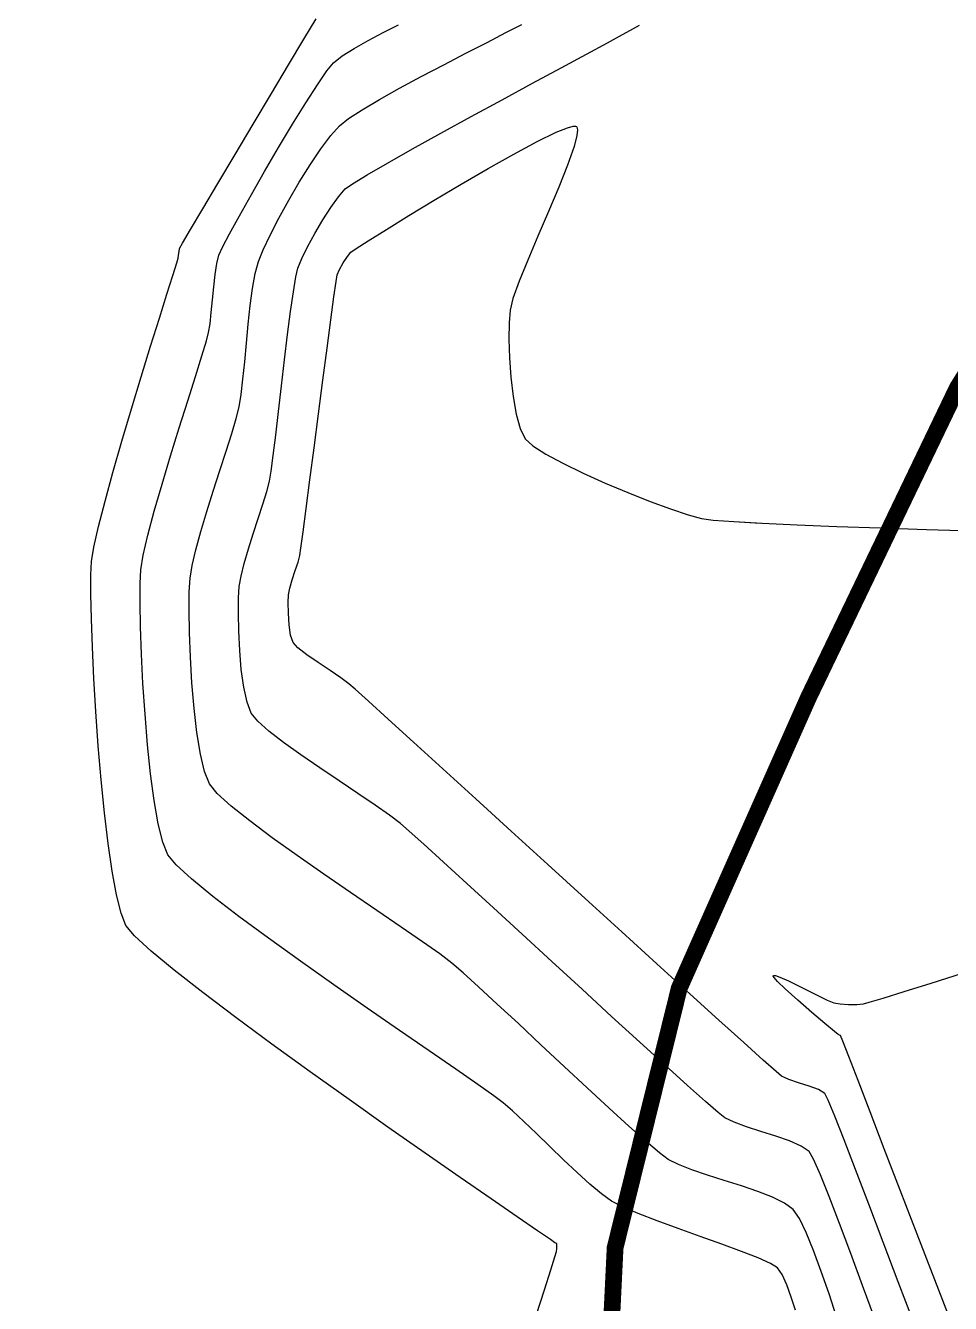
# Model space of a CAD drawing. Header units: metres. Extents: x 708868 to 711043, y 5411316 to 5413138.
# Drawn here: x 710275.7 to 710331, y 5412401.1 to 5412477.5 of the extents above; entities that cross this region are included whole.
import ezdxf

# ---------------------------------------------------------------- set-up
doc = ezdxf.new("R2010")
doc.units = ezdxf.units.M
doc.linetypes.add('DASHED', pattern=[0.75, 0.5, -0.25])
for name, color, linetype in [('C-ANNO-TABL', 1, 'Continuous'), ('Rionegro 2010_Contours', 7, 'Continuous'), ('Rionegro 2014_Contours', 7, 'Continuous'), ('Rionegro 2018_Contours', 7, 'Continuous')]:
    doc.layers.add(name, color=color, linetype=linetype)

msp = doc.modelspace()

# ---------------------------------------------------------------- linework, layer by layer
at = {"layer": 'C-ANNO-TABL', "color": 4, "linetype": 'DASHED', "true_color": 0x3dffff, "const_width": 1, "flags": 128}
msp.add_lwpolyline([(711042.543, 5413065.077), (710960.959, 5413110.395), (710928.513, 5413129.625), (710904.958, 5413136.482), (710878.336, 5413137.92), (710860.981, 5413136.789), (710843.249, 5413130.002), (710825.895, 5413114.543), (710808.917, 5413089.658), (710785.526, 5413050.068), (710767.477, 5413018.497), (710750.578, 5412962.402), (710732.947, 5412902.164), (710722.628, 5412876.686), (710711.096, 5412854.241), (710709.275, 5412838.469), (710712.254, 5412799.164), (710711.402, 5412767.16), (710706.844, 5412750.077), (710696.967, 5412735.651), (710677.974, 5412728.438), (710654.043, 5412726.539), (710627.073, 5412724.641), (710606.56, 5412720.465), (710589.801, 5412712.38), (710580.579, 5412698.728), (710577.45, 5412692.07), (710576.617, 5412681.451), (710581.703, 5412658.886), (710586.523, 5412640.581), (710590.138, 5412620.108), (710586.764, 5412609.511), (710569.894, 5412600.358), (710548.445, 5412592.651), (710519.158, 5412593.645), (710507.899, 5412592.671), (710498.04, 5412592.908), (710476.647, 5412590.526), (710453.439, 5412584.652), (710430.062, 5412578.871), (710407.167, 5412571.646), (710393.361, 5412565.35), (710390.566, 5412558.779), (710388.557, 5412550.53), (710383.696, 5412533.008), (710380.563, 5412521.688), (710371.646, 5412514.462), (710365.862, 5412509.886), (710362.006, 5412504.587), (710331.377, 5412455.849), (710322.46, 5412437.304), (710314.748, 5412419.962), (710310.913, 5412404.45), (710310.19, 5412389.517), (710312.359, 5412375.548), (710316.697, 5412365.432), (710327.06, 5412353.871), (710331.95, 5412345.85), (710336.144, 5412343.076), (710341.696, 5412343.548), (710347.662, 5412345.732), (710357.763, 5412346.027), (710373.475, 5412344.551), (710380.943, 5412341.931), (710387.559, 5412337.031), (710390.335, 5412331.128), (710393.229, 5412321.911), (710394.372, 5412314.079), (710391.947, 5412287.733), (710391.947, 5412242.005), (710398.772, 5412181.359), (710397.167, 5412154.922), (710391.094, 5412141.084), (710382.348, 5412135.257), (710365.927, 5412125.119), (710349.52, 5412122.865), (710314.938, 5412100.532), (710310.163, 5412097.449), (710304.075, 5412096.969), (710288.946, 5412103.637), (710260.398, 5412118.748), (710227.162, 5412131.796), (710192.198, 5412139.844), (710067.128, 5412167.234), (710056.514, 5412173.822), (710010.254, 5412214.541), (709997.898, 5412231.696), (709990.986, 5412235.843), (709981.946, 5412236.812), (709941.868, 5412226.346), (709906.208, 5412219.679), (709872.554, 5412206.968), (709858.983, 5412200.97), (709841.485, 5412178.774), (709831.695, 5412162.57), (709826.818, 5412138.119), (709826.096, 5412113.866), (709847.992, 5412057.968), (709847.992, 5412027.524), (709841.153, 5411995.836), (709821.685, 5411967.669), (709785.127, 5411896.003), (709764.498, 5411870.427), (709729.916, 5411841.626), (709687.876, 5411828.101), (709653.609, 5411828.388), (709636.799, 5411836.292), (709611.994, 5411871.534), (709572.151, 5411935.234), (709533.465, 5411953.882), (709461.2, 5411963.077), (709400.577, 5411961.741), (709328.296, 5411946.172), (709283.904, 5411933.17), (709246.821, 5411886.153), (709230.211, 5411871.995), (709186.772, 5411865.786), (709143.573, 5411868.974), (709131.371, 5411871.677), (709115.438, 5411870.35), (709084.203, 5411857.653), (709062.638, 5411854.332), (708913.408, 5411851.538)], dxfattribs=at)
at = {"layer": 'Rionegro 2010_Contours'}
for points in [[(710306.203, 5412400.458, 248), (710306.687, 5412401.938, 248), (710307.065, 5412403.121, 248), (710307.311, 5412403.912, 248), (710307.403, 5412404.213, 248), (710307.424, 5412404.384, 248), (710307.437, 5412404.593, 248), (710307.438, 5412404.699, 248), (710307.378, 5412404.725, 248), (710307.314, 5412404.749, 248), (710307.04, 5412404.935, 248), (710306.267, 5412405.463, 248), (710305.064, 5412406.288, 248), (710303.499, 5412407.365, 248), (710301.643, 5412408.649, 248), (710299.564, 5412410.096, 248), (710297.33, 5412411.661, 248), (710295.011, 5412413.3, 248), (710292.676, 5412414.967, 248), (710290.393, 5412416.62, 248), (710288.233, 5412418.211, 248), (710286.262, 5412419.698, 248), (710284.551, 5412421.036, 248), (710283.169, 5412422.179, 248), (710282.184, 5412423.084, 248), (710281.666, 5412423.705, 248), (710281.373, 5412424.44, 248), (710281.097, 5412425.542, 248), (710280.839, 5412426.951, 248), (710280.6, 5412428.608, 248), (710280.382, 5412430.45, 248), (710280.187, 5412432.419, 248), (710280.015, 5412434.454, 248), (710279.869, 5412436.494, 248), (710279.75, 5412438.479, 248), (710279.659, 5412440.349, 248), (710279.598, 5412442.043, 248), (710279.569, 5412443.502, 248), (710279.573, 5412444.664, 248), (710279.611, 5412445.469, 248), (710279.749, 5412446.329, 248), (710280.026, 5412447.552, 248), (710280.416, 5412449.063, 248), (710280.892, 5412450.788, 248), (710281.428, 5412452.652, 248), (710282, 5412454.58, 248), (710282.58, 5412456.497, 248), (710283.143, 5412458.329, 248), (710283.663, 5412460, 248), (710284.114, 5412461.437, 248), (710284.47, 5412462.565, 248), (710284.705, 5412463.308, 248), (710284.793, 5412463.592, 248), (710284.816, 5412463.774, 248), (710284.839, 5412464.001, 248), (710284.872, 5412464.178, 248), (710285.053, 5412464.494, 248), (710285.535, 5412465.313, 248), (710286.258, 5412466.534, 248), (710287.163, 5412468.058, 248), (710288.189, 5412469.782, 248), (710289.276, 5412471.608, 248), (710290.365, 5412473.433, 248), (710291.395, 5412475.157, 248), (710292.308, 5412476.68, 248), (710293.042, 5412477.901, 248)], [(710324.159, 5412400.326, 246), (710323.701, 5412401.694, 246), (710323.237, 5412403.036, 246), (710322.779, 5412404.281, 246), (710322.339, 5412405.358, 246), (710321.928, 5412406.196, 246), (710321.558, 5412406.724, 246), (710321.048, 5412407.104, 246), (710320.323, 5412407.466, 246), (710319.442, 5412407.814, 246), (710318.461, 5412408.149, 246), (710317.439, 5412408.474, 246), (710316.433, 5412408.792, 246), (710315.5, 5412409.105, 246), (710314.7, 5412409.415, 246), (710314.089, 5412409.725, 246), (710313.562, 5412410.119, 246), (710312.762, 5412410.796, 246), (710311.74, 5412411.705, 246), (710310.549, 5412412.791, 246), (710309.24, 5412414.001, 246), (710307.866, 5412415.281, 246), (710306.478, 5412416.579, 246), (710305.127, 5412417.841, 246), (710303.867, 5412419.014, 246), (710302.749, 5412420.043, 246), (710301.825, 5412420.877, 246), (710301.146, 5412421.46, 246), (710300.429, 5412422.006, 246), (710299.399, 5412422.736, 246), (710298.123, 5412423.615, 246), (710296.668, 5412424.605, 246), (710295.101, 5412425.671, 246), (710293.491, 5412426.775, 246), (710291.903, 5412427.882, 246), (710290.405, 5412428.953, 246), (710289.065, 5412429.954, 246), (710287.949, 5412430.847, 246), (710287.125, 5412431.596, 246), (710286.66, 5412432.165, 246), (710286.367, 5412432.904, 246), (710286.116, 5412433.955, 246), (710285.908, 5412435.241, 246), (710285.74, 5412436.686, 246), (710285.611, 5412438.215, 246), (710285.52, 5412439.753, 246), (710285.464, 5412441.222, 246), (710285.443, 5412442.548, 246), (710285.455, 5412443.655, 246), (710285.499, 5412444.466, 246), (710285.618, 5412445.219, 246), (710285.841, 5412446.167, 246), (710286.144, 5412447.259, 246), (710286.501, 5412448.445, 246), (710286.889, 5412449.675, 246), (710287.283, 5412450.897, 246), (710287.658, 5412452.063, 246), (710287.99, 5412453.12, 246), (710288.255, 5412454.019, 246), (710288.428, 5412454.709, 246), (710288.552, 5412455.447, 246), (710288.662, 5412456.362, 246), (710288.765, 5412457.402, 246), (710288.868, 5412458.516, 246), (710288.976, 5412459.652, 246), (710289.096, 5412460.758, 246), (710289.234, 5412461.784, 246), (710289.395, 5412462.676, 246), (710289.587, 5412463.385, 246), (710289.871, 5412464.091, 246), (710290.287, 5412464.975, 246), (710290.805, 5412465.98, 246), (710291.396, 5412467.053, 246), (710292.031, 5412468.139, 246), (710292.681, 5412469.18, 246), (710293.317, 5412470.124, 246), (710293.909, 5412470.915, 246), (710294.428, 5412471.496, 246), (710294.972, 5412471.931, 246), (710295.792, 5412472.467, 246), (710296.829, 5412473.081, 246), (710298.025, 5412473.75, 246), (710299.324, 5412474.448, 246), (710300.667, 5412475.154, 246), (710301.996, 5412475.842, 246), (710303.255, 5412476.489, 246), (710304.384, 5412477.072, 246), (710305.328, 5412477.566, 246)], [(710287.099, 5412463.264, 247), (710287.101, 5412463.276, 247), (710287.229, 5412463.781, 247), (710287.44, 5412464.242, 247), (710287.861, 5412465.048, 247), (710288.45, 5412466.123, 247), (710289.164, 5412467.392, 247), (710289.96, 5412468.777, 247), (710290.797, 5412470.203, 247), (710291.63, 5412471.593, 247), (710292.418, 5412472.87, 247), (710293.118, 5412473.959, 247), (710293.687, 5412474.782, 247), (710294.082, 5412475.264, 247), (710294.601, 5412475.68, 247), (710295.306, 5412476.131, 247), (710296.141, 5412476.601, 247), (710297.048, 5412477.074, 247), (710297.966, 5412477.534, 247)], [(710328.745, 5412400.021, 244), (710327.845, 5412402.406, 244), (710326.947, 5412404.777, 244), (710326.086, 5412407.044, 244), (710325.292, 5412409.117, 244), (710324.6, 5412410.905, 244), (710324.04, 5412412.319, 244), (710323.647, 5412413.268, 244), (710323.451, 5412413.663, 244), (710323.079, 5412413.895, 244), (710322.517, 5412414.11, 244), (710321.883, 5412414.313, 244), (710321.293, 5412414.509, 244), (710320.864, 5412414.702, 244), (710320.532, 5412414.981, 244), (710319.758, 5412415.667, 244), (710318.601, 5412416.707, 244), (710317.119, 5412418.046, 244), (710315.371, 5412419.63, 244), (710313.415, 5412421.406, 244), (710311.311, 5412423.32, 244), (710309.117, 5412425.317, 244), (710306.891, 5412427.344, 244), (710304.693, 5412429.347, 244), (710302.581, 5412431.271, 244), (710300.613, 5412433.064, 244), (710298.849, 5412434.67, 244), (710297.346, 5412436.036, 244), (710296.165, 5412437.108, 244), (710295.362, 5412437.832, 244), (710294.998, 5412438.154, 244), (710294.522, 5412438.505, 244), (710293.877, 5412438.942, 244), (710293.166, 5412439.42, 244), (710292.49, 5412439.89, 244), (710291.952, 5412440.307, 244), (710291.655, 5412440.624, 244), (710291.513, 5412441.062, 244), (710291.424, 5412441.687, 244), (710291.378, 5412442.378, 244), (710291.369, 5412443.011, 244), (710291.387, 5412443.463, 244), (710291.465, 5412443.863, 244), (710291.614, 5412444.373, 244), (710291.791, 5412444.919, 244), (710291.955, 5412445.428, 244), (710292.063, 5412445.827, 244), (710292.128, 5412446.263, 244), (710292.259, 5412447.231, 244), (710292.444, 5412448.625, 244), (710292.668, 5412450.338, 244), (710292.918, 5412452.26, 244), (710293.182, 5412454.286, 244), (710293.445, 5412456.308, 244), (710293.696, 5412458.218, 244), (710293.92, 5412459.909, 244), (710294.105, 5412461.273, 244), (710294.236, 5412462.203, 244), (710294.302, 5412462.592, 244), (710294.444, 5412462.91, 244), (710294.662, 5412463.31, 244), (710294.904, 5412463.692, 244), (710295.119, 5412463.96, 244), (710295.423, 5412464.169, 244), (710296.157, 5412464.638, 244), (710297.235, 5412465.312, 244), (710298.575, 5412466.135, 244), (710300.092, 5412467.053, 244), (710301.701, 5412468.01, 244), (710303.319, 5412468.95, 244), (710304.862, 5412469.818, 244), (710306.246, 5412470.558, 244), (710307.385, 5412471.115, 244), (710308.065, 5412471.391, 244), (710308.411, 5412471.481, 244), (710308.554, 5412471.478, 244), (710308.597, 5412471.457, 244), (710308.631, 5412471.413, 244), (710308.664, 5412471.27, 244), (710308.632, 5412470.927, 244), (710308.458, 5412470.259, 244), (710308.07, 5412469.153, 244), (710307.543, 5412467.83, 244), (710306.935, 5412466.384, 244), (710306.301, 5412464.904, 244), (710305.698, 5412463.483, 244), (710305.181, 5412462.212, 244), (710304.807, 5412461.183, 244), (710304.631, 5412460.488, 244), (710304.578, 5412459.73, 244), (710304.567, 5412458.755, 244), (710304.599, 5412457.642, 244), (710304.679, 5412456.472, 244), (710304.81, 5412455.323, 244), (710304.993, 5412454.274, 244), (710305.234, 5412453.406, 244), (710305.534, 5412452.797, 244), (710305.985, 5412452.384, 244), (710306.761, 5412451.886, 244), (710307.79, 5412451.331, 244), (710309, 5412450.744, 244), (710310.32, 5412450.152, 244), (710311.679, 5412449.581, 244), (710313.005, 5412449.058, 244), (710314.226, 5412448.608, 244), (710315.271, 5412448.259, 244), (710316.068, 5412448.036, 244), (710316.77, 5412447.941, 244), (710318.011, 5412447.844, 244), (710319.615, 5412447.753, 244)], [(710321.69, 5412400.721, 247), (710321.44, 5412401.501, 247), (710321.177, 5412402.23, 247), (710320.901, 5412402.838, 247), (710320.612, 5412403.255, 247), (710320.211, 5412403.509, 247), (710319.473, 5412403.84, 247), (710318.474, 5412404.231, 247), (710317.293, 5412404.666, 247), (710316.007, 5412405.127, 247), (710314.692, 5412405.598, 247), (710313.427, 5412406.062, 247), (710312.289, 5412406.5, 247), (710311.354, 5412406.898, 247), (710310.702, 5412407.237, 247), (710310.102, 5412407.665, 247), (710309.403, 5412408.246, 247), (710308.635, 5412408.938, 247), (710307.826, 5412409.7, 247), (710307.007, 5412410.491, 247), (710306.208, 5412411.269, 247), (710305.457, 5412411.993, 247), (710304.785, 5412412.621, 247), (710304.221, 5412413.113, 247), (710303.669, 5412413.525, 247), (710302.702, 5412414.206, 247), (710301.391, 5412415.114, 247), (710299.805, 5412416.206, 247), (710298.013, 5412417.44, 247), (710296.086, 5412418.773, 247), (710294.094, 5412420.163, 247), (710292.105, 5412421.568, 247), (710290.19, 5412422.945, 247), (710288.418, 5412424.253, 247), (710286.86, 5412425.448, 247), (710285.585, 5412426.488, 247), (710284.663, 5412427.331, 247), (710284.163, 5412427.935, 247), (710283.867, 5412428.682, 247), (710283.598, 5412429.783, 247), (710283.357, 5412431.168, 247), (710283.144, 5412432.768, 247), (710282.961, 5412434.513, 247), (710282.808, 5412436.334, 247), (710282.685, 5412438.161, 247), (710282.594, 5412439.925, 247), (710282.534, 5412441.557, 247), (710282.508, 5412442.988, 247), (710282.508, 5412443.053, 247)], [(710331.076, 5412399.793, 243), (710330.024, 5412402.524, 243), (710328.973, 5412405.253, 243), (710327.957, 5412407.893, 243), (710327.007, 5412410.361, 243), (710326.156, 5412412.57, 243), (710325.437, 5412414.437, 243), (710324.883, 5412415.876, 243), (710324.525, 5412416.803, 243), (710324.398, 5412417.132, 243), (710324.326, 5412417.162, 243), (710324.251, 5412417.191, 243), (710324.025, 5412417.377, 243), (710323.452, 5412417.856, 243), (710322.676, 5412418.514, 243), (710321.838, 5412419.24, 243), (710321.08, 5412419.923, 243), (710320.626, 5412420.362, 243), (710320.423, 5412420.591, 243), (710320.37, 5412420.683, 243), (710320.372, 5412420.708, 243), (710320.395, 5412420.722, 243), (710320.495, 5412420.715, 243), (710320.762, 5412420.626, 243), (710321.283, 5412420.396, 243), (710322.084, 5412420.002, 243), (710322.906, 5412419.585, 243), (710323.591, 5412419.243, 243), (710323.98, 5412419.077, 243), (710324.363, 5412419.023, 243), (710324.867, 5412418.993, 243), (710325.372, 5412418.991, 243), (710325.758, 5412419.021, 243), (710326.105, 5412419.118, 243), (710326.942, 5412419.37, 243), (710328.198, 5412419.758, 243), (710329.8, 5412420.262, 243), (710331.675, 5412420.863, 243)]]:
    msp.add_polyline3d(points, dxfattribs=at)
at = {"layer": 'Rionegro 2014_Contours'}
for points in [[(710306.203, 5412400.458, 248), (710306.687, 5412401.938, 248), (710307.065, 5412403.121, 248), (710307.311, 5412403.912, 248), (710307.403, 5412404.213, 248), (710307.424, 5412404.384, 248), (710307.437, 5412404.593, 248), (710307.438, 5412404.699, 248), (710307.378, 5412404.725, 248), (710307.314, 5412404.749, 248), (710307.04, 5412404.935, 248), (710306.267, 5412405.463, 248), (710305.064, 5412406.288, 248), (710303.499, 5412407.365, 248), (710301.643, 5412408.649, 248), (710299.564, 5412410.096, 248), (710297.33, 5412411.661, 248), (710295.011, 5412413.3, 248), (710292.676, 5412414.967, 248), (710290.393, 5412416.62, 248), (710288.233, 5412418.211, 248), (710286.262, 5412419.698, 248), (710284.551, 5412421.036, 248), (710283.169, 5412422.179, 248), (710282.184, 5412423.084, 248), (710281.666, 5412423.705, 248), (710281.373, 5412424.44, 248), (710281.097, 5412425.542, 248), (710280.839, 5412426.951, 248), (710280.6, 5412428.608, 248), (710280.382, 5412430.45, 248), (710280.187, 5412432.419, 248), (710280.015, 5412434.454, 248), (710279.869, 5412436.494, 248), (710279.75, 5412438.479, 248), (710279.659, 5412440.349, 248), (710279.598, 5412442.043, 248), (710279.569, 5412443.502, 248), (710279.573, 5412444.664, 248), (710279.611, 5412445.469, 248), (710279.749, 5412446.329, 248), (710280.026, 5412447.552, 248), (710280.416, 5412449.063, 248), (710280.892, 5412450.788, 248), (710281.428, 5412452.652, 248), (710282, 5412454.58, 248), (710282.58, 5412456.497, 248), (710283.143, 5412458.329, 248), (710283.663, 5412460, 248), (710284.114, 5412461.437, 248), (710284.47, 5412462.565, 248), (710284.705, 5412463.308, 248), (710284.793, 5412463.592, 248), (710284.816, 5412463.774, 248), (710284.839, 5412464.001, 248), (710284.872, 5412464.178, 248), (710285.053, 5412464.494, 248), (710285.535, 5412465.313, 248), (710286.258, 5412466.534, 248), (710287.163, 5412468.058, 248), (710288.189, 5412469.782, 248), (710289.276, 5412471.608, 248), (710290.365, 5412473.433, 248), (710291.395, 5412475.157, 248), (710292.308, 5412476.68, 248), (710293.042, 5412477.901, 248)], [(710321.69, 5412400.721, 247), (710321.44, 5412401.501, 247), (710321.177, 5412402.23, 247), (710320.901, 5412402.838, 247), (710320.612, 5412403.255, 247), (710320.211, 5412403.509, 247), (710319.473, 5412403.84, 247), (710318.474, 5412404.231, 247), (710317.293, 5412404.666, 247), (710316.007, 5412405.127, 247), (710314.692, 5412405.598, 247), (710313.427, 5412406.062, 247), (710312.289, 5412406.5, 247), (710311.354, 5412406.898, 247), (710310.702, 5412407.237, 247), (710310.102, 5412407.665, 247), (710309.403, 5412408.246, 247), (710308.635, 5412408.938, 247), (710307.826, 5412409.7, 247), (710307.007, 5412410.491, 247), (710306.208, 5412411.269, 247), (710305.457, 5412411.993, 247), (710304.785, 5412412.621, 247), (710304.221, 5412413.113, 247), (710303.669, 5412413.525, 247), (710302.702, 5412414.206, 247), (710301.391, 5412415.114, 247), (710299.805, 5412416.206, 247), (710298.013, 5412417.44, 247), (710296.086, 5412418.773, 247), (710294.094, 5412420.163, 247), (710292.105, 5412421.568, 247), (710290.19, 5412422.945, 247), (710288.418, 5412424.253, 247), (710286.86, 5412425.448, 247), (710285.585, 5412426.488, 247), (710284.663, 5412427.331, 247), (710284.163, 5412427.935, 247), (710283.867, 5412428.682, 247), (710283.598, 5412429.783, 247), (710283.357, 5412431.168, 247), (710283.144, 5412432.768, 247), (710282.961, 5412434.513, 247), (710282.808, 5412436.334, 247), (710282.685, 5412438.161, 247), (710282.594, 5412439.925, 247), (710282.534, 5412441.557, 247), (710282.508, 5412442.988, 247), (710282.514, 5412444.148, 247), (710282.555, 5412444.968, 247), (710282.697, 5412445.84, 247), (710282.976, 5412447.036, 247), (710283.361, 5412448.477, 247), (710283.823, 5412450.081, 247), (710284.33, 5412451.769, 247), (710284.851, 5412453.46, 247), (710285.357, 5412455.073, 247), (710285.817, 5412456.529, 247), (710286.199, 5412457.748, 247), (710286.474, 5412458.648, 247), (710286.611, 5412459.15, 247), (710286.694, 5412459.676, 247), (710286.767, 5412460.344, 247), (710286.838, 5412461.096, 247), (710286.912, 5412461.875, 247), (710286.998, 5412462.621, 247), (710287.101, 5412463.276, 247), (710287.229, 5412463.781, 247), (710287.44, 5412464.242, 247), (710287.861, 5412465.048, 247), (710288.45, 5412466.123, 247), (710289.164, 5412467.392, 247), (710289.96, 5412468.777, 247), (710290.797, 5412470.203, 247), (710291.63, 5412471.593, 247), (710292.418, 5412472.87, 247), (710293.118, 5412473.959, 247), (710293.687, 5412474.782, 247), (710294.082, 5412475.264, 247), (710294.601, 5412475.68, 247), (710295.306, 5412476.131, 247), (710296.141, 5412476.601, 247), (710297.048, 5412477.074, 247), (710297.966, 5412477.534, 247)], [(710324.159, 5412400.326, 246), (710323.701, 5412401.694, 246), (710323.237, 5412403.036, 246), (710322.779, 5412404.281, 246), (710322.339, 5412405.358, 246), (710321.928, 5412406.196, 246), (710321.558, 5412406.724, 246), (710321.048, 5412407.104, 246), (710320.323, 5412407.466, 246), (710319.442, 5412407.814, 246), (710318.461, 5412408.149, 246), (710317.439, 5412408.474, 246), (710316.433, 5412408.792, 246), (710315.5, 5412409.105, 246), (710314.7, 5412409.415, 246), (710314.089, 5412409.725, 246), (710313.562, 5412410.119, 246), (710312.762, 5412410.796, 246), (710311.74, 5412411.705, 246), (710310.549, 5412412.791, 246), (710309.24, 5412414.001, 246), (710307.866, 5412415.281, 246), (710306.478, 5412416.579, 246), (710305.127, 5412417.841, 246), (710303.867, 5412419.014, 246), (710302.749, 5412420.043, 246), (710301.825, 5412420.877, 246), (710301.146, 5412421.46, 246), (710300.429, 5412422.006, 246), (710299.399, 5412422.736, 246), (710298.123, 5412423.615, 246), (710296.668, 5412424.605, 246), (710295.101, 5412425.671, 246), (710293.491, 5412426.775, 246), (710291.903, 5412427.882, 246), (710290.405, 5412428.953, 246), (710289.065, 5412429.954, 246), (710287.949, 5412430.847, 246), (710287.125, 5412431.596, 246), (710286.66, 5412432.165, 246), (710286.367, 5412432.904, 246), (710286.116, 5412433.955, 246), (710285.908, 5412435.241, 246), (710285.74, 5412436.686, 246), (710285.611, 5412438.215, 246), (710285.52, 5412439.753, 246), (710285.464, 5412441.222, 246), (710285.443, 5412442.548, 246), (710285.455, 5412443.655, 246), (710285.499, 5412444.466, 246), (710285.618, 5412445.219, 246), (710285.841, 5412446.167, 246), (710286.144, 5412447.259, 246), (710286.501, 5412448.445, 246), (710286.889, 5412449.675, 246), (710287.283, 5412450.897, 246), (710287.658, 5412452.063, 246), (710287.99, 5412453.12, 246), (710288.255, 5412454.019, 246), (710288.428, 5412454.709, 246), (710288.552, 5412455.447, 246), (710288.662, 5412456.362, 246), (710288.765, 5412457.402, 246), (710288.868, 5412458.516, 246), (710288.976, 5412459.652, 246), (710289.096, 5412460.758, 246), (710289.234, 5412461.784, 246), (710289.395, 5412462.676, 246), (710289.587, 5412463.385, 246), (710289.871, 5412464.091, 246), (710290.287, 5412464.975, 246), (710290.805, 5412465.98, 246), (710291.396, 5412467.053, 246), (710292.031, 5412468.139, 246), (710292.681, 5412469.18, 246), (710293.317, 5412470.124, 246), (710293.909, 5412470.915, 246), (710294.428, 5412471.496, 246), (710294.972, 5412471.931, 246), (710295.792, 5412472.467, 246), (710296.829, 5412473.081, 246), (710298.025, 5412473.75, 246), (710299.324, 5412474.448, 246), (710300.667, 5412475.154, 246), (710301.996, 5412475.842, 246), (710303.255, 5412476.489, 246), (710304.384, 5412477.072, 246), (710305.328, 5412477.566, 246)], [(710326.414, 5412400.251, 245), (710325.707, 5412402.191, 245), (710325.005, 5412404.105, 245), (710324.333, 5412405.905, 245), (710323.719, 5412407.502, 245), (710323.192, 5412408.807, 245), (710322.778, 5412409.734, 245), (710322.505, 5412410.194, 245), (710322.035, 5412410.52, 245), (710321.345, 5412410.828, 245), (710320.517, 5412411.121, 245), (710319.633, 5412411.402, 245), (710318.777, 5412411.676, 245), (710318.03, 5412411.945, 245), (710317.476, 5412412.214, 245), (710317.076, 5412412.53, 245), (710316.311, 5412413.193, 245), (710315.238, 5412414.15, 245), (710313.909, 5412415.35, 245), (710312.381, 5412416.742, 245), (710310.706, 5412418.274, 245), (710308.941, 5412419.893, 245), (710307.139, 5412421.548, 245), (710305.354, 5412423.188, 245), (710303.642, 5412424.761, 245), (710302.056, 5412426.215, 245), (710300.652, 5412427.498, 245), (710299.484, 5412428.559, 245), (710298.606, 5412429.346, 245), (710298.072, 5412429.807, 245), (710297.426, 5412430.297, 245), (710296.559, 5412430.903, 245), (710295.534, 5412431.596, 245), (710294.412, 5412432.346, 245), (710293.256, 5412433.125, 245), (710292.129, 5412433.901, 245), (710291.093, 5412434.645, 245), (710290.211, 5412435.329, 245), (710289.545, 5412435.922, 245), (710289.158, 5412436.394, 245), (710288.904, 5412437.047, 245), (710288.708, 5412437.943, 245), (710288.564, 5412439.004, 245), (710288.467, 5412440.149, 245), (710288.411, 5412441.297, 245), (710288.392, 5412442.37, 245), (710288.405, 5412443.286, 245), (710288.443, 5412443.965, 245), (710288.546, 5412444.586, 245), (710288.738, 5412445.351, 245), (710288.993, 5412446.21, 245), (710289.282, 5412447.118, 245), (710289.58, 5412448.025, 245), (710289.857, 5412448.884, 245), (710290.088, 5412449.648, 245), (710290.246, 5412450.268, 245), (710290.343, 5412450.859, 245), (710290.47, 5412451.804, 245), (710290.62, 5412453.021, 245), (710290.787, 5412454.433, 245), (710290.966, 5412455.957, 245), (710291.151, 5412457.514, 245), (710291.334, 5412459.024, 245), (710291.512, 5412460.406, 245), (710291.676, 5412461.581, 245), (710291.823, 5412462.469, 245), (710291.945, 5412462.988, 245), (710292.181, 5412463.564, 245), (710292.53, 5412464.28, 245), (710292.957, 5412465.07, 245), (710293.428, 5412465.874, 245), (710293.91, 5412466.627, 245), (710294.37, 5412467.266, 245), (710294.774, 5412467.728, 245), (710295.211, 5412468.041, 245), (710296.079, 5412468.57, 245), (710297.3, 5412469.276, 245), (710298.796, 5412470.119, 245), (710300.49, 5412471.058, 245), (710302.304, 5412472.053, 245), (710304.161, 5412473.065, 245), (710305.982, 5412474.052, 245), (710307.689, 5412474.975, 245), (710309.206, 5412475.793, 245), (710310.455, 5412476.467, 245), (710311.357, 5412476.955, 245), (710311.835, 5412477.218, 245), (710312.372, 5412477.519, 245)], [(710328.745, 5412400.021, 244), (710327.845, 5412402.406, 244), (710326.947, 5412404.777, 244), (710326.086, 5412407.044, 244), (710325.292, 5412409.117, 244), (710324.6, 5412410.905, 244), (710324.04, 5412412.319, 244), (710323.647, 5412413.268, 244), (710323.451, 5412413.663, 244), (710323.079, 5412413.895, 244), (710322.517, 5412414.11, 244), (710321.883, 5412414.313, 244), (710321.293, 5412414.509, 244), (710320.864, 5412414.702, 244), (710320.532, 5412414.981, 244), (710319.758, 5412415.667, 244), (710318.601, 5412416.707, 244), (710317.119, 5412418.046, 244), (710315.371, 5412419.63, 244), (710313.415, 5412421.406, 244), (710311.311, 5412423.32, 244), (710309.117, 5412425.317, 244), (710306.891, 5412427.344, 244), (710304.693, 5412429.347, 244), (710302.581, 5412431.271, 244), (710300.613, 5412433.064, 244), (710298.849, 5412434.67, 244), (710297.346, 5412436.036, 244), (710296.165, 5412437.108, 244), (710295.362, 5412437.832, 244), (710294.998, 5412438.154, 244), (710294.522, 5412438.505, 244), (710293.877, 5412438.942, 244), (710293.166, 5412439.42, 244), (710292.49, 5412439.89, 244), (710291.952, 5412440.307, 244), (710291.655, 5412440.624, 244), (710291.513, 5412441.062, 244), (710291.424, 5412441.687, 244), (710291.378, 5412442.378, 244), (710291.369, 5412443.011, 244), (710291.387, 5412443.463, 244), (710291.465, 5412443.863, 244), (710291.614, 5412444.373, 244), (710291.791, 5412444.919, 244), (710291.955, 5412445.428, 244), (710292.063, 5412445.827, 244), (710292.128, 5412446.263, 244), (710292.259, 5412447.231, 244), (710292.444, 5412448.625, 244), (710292.668, 5412450.338, 244), (710292.918, 5412452.26, 244), (710293.182, 5412454.286, 244), (710293.445, 5412456.308, 244), (710293.696, 5412458.218, 244), (710293.92, 5412459.909, 244), (710294.105, 5412461.273, 244), (710294.236, 5412462.203, 244), (710294.302, 5412462.592, 244), (710294.444, 5412462.91, 244), (710294.662, 5412463.31, 244), (710294.904, 5412463.692, 244), (710295.119, 5412463.96, 244), (710295.423, 5412464.169, 244), (710296.157, 5412464.638, 244), (710297.235, 5412465.312, 244), (710298.575, 5412466.135, 244), (710300.092, 5412467.053, 244), (710301.701, 5412468.01, 244), (710303.319, 5412468.95, 244), (710304.862, 5412469.818, 244), (710306.246, 5412470.558, 244), (710307.385, 5412471.115, 244), (710308.065, 5412471.391, 244), (710308.411, 5412471.481, 244), (710308.554, 5412471.478, 244), (710308.597, 5412471.457, 244), (710308.631, 5412471.413, 244), (710308.664, 5412471.27, 244), (710308.632, 5412470.927, 244), (710308.458, 5412470.259, 244), (710308.07, 5412469.153, 244), (710307.543, 5412467.83, 244), (710306.935, 5412466.384, 244), (710306.301, 5412464.904, 244), (710305.698, 5412463.483, 244), (710305.181, 5412462.212, 244), (710304.807, 5412461.183, 244), (710304.631, 5412460.488, 244), (710304.578, 5412459.73, 244), (710304.567, 5412458.755, 244), (710304.599, 5412457.642, 244), (710304.679, 5412456.472, 244), (710304.81, 5412455.323, 244), (710304.993, 5412454.274, 244), (710305.234, 5412453.406, 244), (710305.534, 5412452.797, 244), (710305.985, 5412452.384, 244), (710306.761, 5412451.886, 244), (710307.79, 5412451.331, 244), (710309, 5412450.744, 244), (710310.32, 5412450.152, 244), (710311.679, 5412449.581, 244), (710313.005, 5412449.058, 244), (710314.226, 5412448.608, 244), (710315.271, 5412448.259, 244), (710316.068, 5412448.036, 244), (710316.77, 5412447.941, 244), (710318.011, 5412447.844, 244), (710319.712, 5412447.747, 244), (710321.793, 5412447.651, 244), (710324.175, 5412447.558, 244), (710326.777, 5412447.468, 244), (710329.522, 5412447.383, 244), (710332.329, 5412447.304, 244)], [(710331.076, 5412399.793, 243), (710330.024, 5412402.524, 243), (710328.973, 5412405.253, 243), (710327.957, 5412407.893, 243), (710327.007, 5412410.361, 243), (710326.156, 5412412.57, 243), (710325.437, 5412414.437, 243), (710324.883, 5412415.876, 243), (710324.525, 5412416.803, 243), (710324.398, 5412417.132, 243), (710324.326, 5412417.162, 243), (710324.251, 5412417.191, 243), (710324.025, 5412417.377, 243), (710323.452, 5412417.856, 243), (710322.676, 5412418.514, 243), (710321.838, 5412419.24, 243), (710321.08, 5412419.923, 243), (710320.626, 5412420.362, 243), (710320.423, 5412420.591, 243), (710320.37, 5412420.683, 243), (710320.372, 5412420.708, 243), (710320.395, 5412420.722, 243), (710320.495, 5412420.715, 243), (710320.762, 5412420.626, 243), (710321.283, 5412420.396, 243), (710322.084, 5412420.002, 243), (710322.906, 5412419.585, 243), (710323.591, 5412419.243, 243), (710323.98, 5412419.077, 243), (710324.363, 5412419.023, 243), (710324.867, 5412418.993, 243), (710325.372, 5412418.991, 243), (710325.758, 5412419.021, 243), (710326.105, 5412419.118, 243), (710326.942, 5412419.37, 243), (710328.198, 5412419.758, 243), (710329.8, 5412420.262, 243), (710331.675, 5412420.863, 243)]]:
    msp.add_polyline3d(points, dxfattribs=at)
at = {"layer": 'Rionegro 2018_Contours'}
for points in [[(710306.203, 5412400.458, 248), (710306.687, 5412401.938, 248), (710307.065, 5412403.121, 248), (710307.311, 5412403.912, 248), (710307.403, 5412404.213, 248), (710307.424, 5412404.384, 248), (710307.437, 5412404.593, 248), (710307.438, 5412404.699, 248), (710307.378, 5412404.725, 248), (710307.314, 5412404.749, 248), (710307.04, 5412404.935, 248), (710306.267, 5412405.463, 248), (710305.064, 5412406.288, 248), (710303.499, 5412407.365, 248), (710301.643, 5412408.649, 248), (710299.564, 5412410.096, 248), (710297.33, 5412411.661, 248), (710295.011, 5412413.3, 248), (710292.676, 5412414.967, 248), (710290.393, 5412416.62, 248), (710288.233, 5412418.211, 248), (710286.262, 5412419.698, 248), (710284.551, 5412421.036, 248), (710283.169, 5412422.179, 248), (710282.184, 5412423.084, 248), (710281.666, 5412423.705, 248), (710281.373, 5412424.44, 248), (710281.097, 5412425.542, 248), (710280.839, 5412426.951, 248), (710280.6, 5412428.608, 248), (710280.382, 5412430.45, 248), (710280.187, 5412432.419, 248), (710280.015, 5412434.454, 248), (710279.869, 5412436.494, 248), (710279.75, 5412438.479, 248), (710279.659, 5412440.349, 248), (710279.598, 5412442.043, 248), (710279.569, 5412443.502, 248), (710279.573, 5412444.664, 248), (710279.611, 5412445.469, 248), (710279.749, 5412446.329, 248), (710280.026, 5412447.552, 248), (710280.416, 5412449.063, 248), (710280.892, 5412450.788, 248), (710281.428, 5412452.652, 248), (710282, 5412454.58, 248), (710282.58, 5412456.497, 248), (710283.143, 5412458.329, 248), (710283.663, 5412460, 248), (710284.114, 5412461.437, 248), (710284.47, 5412462.565, 248), (710284.705, 5412463.308, 248), (710284.793, 5412463.592, 248), (710284.816, 5412463.774, 248), (710284.839, 5412464.001, 248), (710284.872, 5412464.178, 248), (710285.053, 5412464.494, 248), (710285.535, 5412465.313, 248), (710286.258, 5412466.534, 248), (710287.163, 5412468.058, 248), (710288.189, 5412469.782, 248), (710289.276, 5412471.608, 248), (710290.365, 5412473.433, 248), (710291.395, 5412475.157, 248), (710292.308, 5412476.68, 248), (710293.042, 5412477.901, 248)], [(710321.69, 5412400.721, 247), (710321.44, 5412401.501, 247), (710321.177, 5412402.23, 247), (710320.901, 5412402.838, 247), (710320.612, 5412403.255, 247), (710320.211, 5412403.509, 247), (710319.473, 5412403.84, 247), (710318.474, 5412404.231, 247), (710317.293, 5412404.666, 247), (710316.007, 5412405.127, 247), (710314.692, 5412405.598, 247), (710313.427, 5412406.062, 247), (710312.289, 5412406.5, 247), (710311.354, 5412406.898, 247), (710310.702, 5412407.237, 247), (710310.102, 5412407.665, 247), (710309.403, 5412408.246, 247), (710308.635, 5412408.938, 247), (710307.826, 5412409.7, 247), (710307.007, 5412410.491, 247), (710306.208, 5412411.269, 247), (710305.457, 5412411.993, 247), (710304.785, 5412412.621, 247), (710304.221, 5412413.113, 247), (710303.669, 5412413.525, 247), (710302.702, 5412414.206, 247), (710301.391, 5412415.114, 247), (710299.805, 5412416.206, 247), (710298.013, 5412417.44, 247), (710296.086, 5412418.773, 247), (710294.094, 5412420.163, 247), (710292.105, 5412421.568, 247), (710290.19, 5412422.945, 247), (710288.418, 5412424.253, 247), (710286.86, 5412425.448, 247), (710285.585, 5412426.488, 247), (710284.663, 5412427.331, 247), (710284.163, 5412427.935, 247), (710283.867, 5412428.682, 247), (710283.598, 5412429.783, 247), (710283.357, 5412431.168, 247), (710283.144, 5412432.768, 247), (710282.961, 5412434.513, 247), (710282.808, 5412436.334, 247), (710282.685, 5412438.161, 247), (710282.594, 5412439.925, 247), (710282.534, 5412441.557, 247), (710282.508, 5412442.988, 247), (710282.514, 5412444.148, 247), (710282.555, 5412444.968, 247), (710282.697, 5412445.84, 247), (710282.976, 5412447.036, 247), (710283.361, 5412448.477, 247), (710283.823, 5412450.081, 247), (710284.33, 5412451.769, 247), (710284.851, 5412453.46, 247), (710285.357, 5412455.073, 247), (710285.817, 5412456.529, 247), (710286.199, 5412457.748, 247), (710286.474, 5412458.648, 247), (710286.611, 5412459.15, 247), (710286.694, 5412459.676, 247), (710286.767, 5412460.344, 247), (710286.838, 5412461.096, 247), (710286.912, 5412461.875, 247), (710286.998, 5412462.621, 247), (710287.101, 5412463.276, 247), (710287.229, 5412463.781, 247), (710287.44, 5412464.242, 247), (710287.861, 5412465.048, 247), (710288.45, 5412466.123, 247), (710289.164, 5412467.392, 247), (710289.96, 5412468.777, 247), (710290.797, 5412470.203, 247), (710291.63, 5412471.593, 247), (710292.418, 5412472.87, 247), (710293.118, 5412473.959, 247), (710293.687, 5412474.782, 247), (710294.082, 5412475.264, 247), (710294.601, 5412475.68, 247), (710295.306, 5412476.131, 247), (710296.141, 5412476.601, 247), (710297.048, 5412477.074, 247), (710297.966, 5412477.534, 247)], [(710324.159, 5412400.326, 246), (710323.701, 5412401.694, 246), (710323.237, 5412403.036, 246), (710322.779, 5412404.281, 246), (710322.339, 5412405.358, 246), (710321.928, 5412406.196, 246), (710321.558, 5412406.724, 246), (710321.048, 5412407.104, 246), (710320.323, 5412407.466, 246), (710319.442, 5412407.814, 246), (710318.461, 5412408.149, 246), (710317.439, 5412408.474, 246), (710316.433, 5412408.792, 246), (710315.5, 5412409.105, 246), (710314.7, 5412409.415, 246), (710314.089, 5412409.725, 246), (710313.562, 5412410.119, 246), (710312.762, 5412410.796, 246), (710311.74, 5412411.705, 246), (710310.549, 5412412.791, 246), (710309.24, 5412414.001, 246), (710307.866, 5412415.281, 246), (710306.478, 5412416.579, 246), (710305.127, 5412417.841, 246), (710303.867, 5412419.014, 246), (710302.749, 5412420.043, 246), (710301.825, 5412420.877, 246), (710301.146, 5412421.46, 246), (710300.429, 5412422.006, 246), (710299.399, 5412422.736, 246), (710298.123, 5412423.615, 246), (710296.668, 5412424.605, 246), (710295.101, 5412425.671, 246), (710293.491, 5412426.775, 246), (710291.903, 5412427.882, 246), (710290.405, 5412428.953, 246), (710289.065, 5412429.954, 246), (710287.949, 5412430.847, 246), (710287.125, 5412431.596, 246), (710286.66, 5412432.165, 246), (710286.367, 5412432.904, 246), (710286.116, 5412433.955, 246), (710285.908, 5412435.241, 246), (710285.74, 5412436.686, 246), (710285.611, 5412438.215, 246), (710285.52, 5412439.753, 246), (710285.464, 5412441.222, 246), (710285.443, 5412442.548, 246), (710285.455, 5412443.655, 246), (710285.499, 5412444.466, 246), (710285.618, 5412445.219, 246), (710285.841, 5412446.167, 246), (710286.144, 5412447.259, 246), (710286.501, 5412448.445, 246), (710286.889, 5412449.675, 246), (710287.283, 5412450.897, 246), (710287.658, 5412452.063, 246), (710287.99, 5412453.12, 246), (710288.255, 5412454.019, 246), (710288.428, 5412454.709, 246), (710288.552, 5412455.447, 246), (710288.662, 5412456.362, 246), (710288.765, 5412457.402, 246), (710288.868, 5412458.516, 246), (710288.976, 5412459.652, 246), (710289.096, 5412460.758, 246), (710289.234, 5412461.784, 246), (710289.395, 5412462.676, 246), (710289.587, 5412463.385, 246), (710289.871, 5412464.091, 246), (710290.287, 5412464.975, 246), (710290.805, 5412465.98, 246), (710291.396, 5412467.053, 246), (710292.031, 5412468.139, 246), (710292.681, 5412469.18, 246), (710293.317, 5412470.124, 246), (710293.909, 5412470.915, 246), (710294.428, 5412471.496, 246), (710294.972, 5412471.931, 246), (710295.792, 5412472.467, 246), (710296.829, 5412473.081, 246), (710298.025, 5412473.75, 246), (710299.324, 5412474.448, 246), (710300.667, 5412475.154, 246), (710301.996, 5412475.842, 246), (710303.255, 5412476.489, 246), (710304.384, 5412477.072, 246), (710305.328, 5412477.566, 246)], [(710326.414, 5412400.251, 245), (710325.707, 5412402.191, 245), (710325.005, 5412404.105, 245), (710324.333, 5412405.905, 245), (710323.719, 5412407.502, 245), (710323.192, 5412408.807, 245), (710322.778, 5412409.734, 245), (710322.505, 5412410.194, 245), (710322.035, 5412410.52, 245), (710321.345, 5412410.828, 245), (710320.517, 5412411.121, 245), (710319.633, 5412411.402, 245), (710318.777, 5412411.676, 245), (710318.03, 5412411.945, 245), (710317.476, 5412412.214, 245), (710317.076, 5412412.53, 245), (710316.311, 5412413.193, 245), (710315.238, 5412414.15, 245), (710313.909, 5412415.35, 245), (710312.381, 5412416.742, 245), (710310.706, 5412418.274, 245), (710308.941, 5412419.893, 245), (710307.139, 5412421.548, 245), (710305.354, 5412423.188, 245), (710303.642, 5412424.761, 245), (710302.056, 5412426.215, 245), (710300.652, 5412427.498, 245), (710299.484, 5412428.559, 245), (710298.606, 5412429.346, 245), (710298.072, 5412429.807, 245), (710297.426, 5412430.297, 245), (710296.559, 5412430.903, 245), (710295.534, 5412431.596, 245), (710294.412, 5412432.346, 245), (710293.256, 5412433.125, 245), (710292.129, 5412433.901, 245), (710291.093, 5412434.645, 245), (710290.211, 5412435.329, 245), (710289.545, 5412435.922, 245), (710289.158, 5412436.394, 245), (710288.904, 5412437.047, 245), (710288.708, 5412437.943, 245), (710288.564, 5412439.004, 245), (710288.467, 5412440.149, 245), (710288.411, 5412441.297, 245), (710288.392, 5412442.37, 245), (710288.405, 5412443.286, 245), (710288.443, 5412443.965, 245), (710288.546, 5412444.586, 245), (710288.738, 5412445.351, 245), (710288.993, 5412446.21, 245), (710289.282, 5412447.118, 245), (710289.58, 5412448.025, 245), (710289.857, 5412448.884, 245), (710290.088, 5412449.648, 245), (710290.246, 5412450.268, 245), (710290.343, 5412450.859, 245), (710290.47, 5412451.804, 245), (710290.62, 5412453.021, 245), (710290.787, 5412454.433, 245), (710290.966, 5412455.957, 245), (710291.151, 5412457.514, 245), (710291.334, 5412459.024, 245), (710291.512, 5412460.406, 245), (710291.676, 5412461.581, 245), (710291.823, 5412462.469, 245), (710291.945, 5412462.988, 245), (710292.181, 5412463.564, 245), (710292.53, 5412464.28, 245), (710292.957, 5412465.07, 245), (710293.428, 5412465.874, 245), (710293.91, 5412466.627, 245), (710294.37, 5412467.266, 245), (710294.774, 5412467.728, 245), (710295.211, 5412468.041, 245), (710296.079, 5412468.57, 245), (710297.3, 5412469.276, 245), (710298.796, 5412470.119, 245), (710300.49, 5412471.058, 245), (710302.304, 5412472.053, 245), (710304.161, 5412473.065, 245), (710305.982, 5412474.052, 245), (710307.689, 5412474.975, 245), (710309.206, 5412475.793, 245), (710310.455, 5412476.467, 245), (710311.357, 5412476.955, 245), (710311.835, 5412477.218, 245), (710312.372, 5412477.519, 245)], [(710328.745, 5412400.021, 244), (710327.845, 5412402.406, 244), (710326.947, 5412404.777, 244), (710326.086, 5412407.044, 244), (710325.292, 5412409.117, 244), (710324.6, 5412410.905, 244), (710324.04, 5412412.319, 244), (710323.647, 5412413.268, 244), (710323.451, 5412413.663, 244), (710323.079, 5412413.895, 244), (710322.517, 5412414.11, 244), (710321.883, 5412414.313, 244), (710321.293, 5412414.509, 244), (710320.864, 5412414.702, 244), (710320.532, 5412414.981, 244), (710319.758, 5412415.667, 244), (710318.601, 5412416.707, 244), (710317.119, 5412418.046, 244), (710315.371, 5412419.63, 244), (710313.415, 5412421.406, 244), (710311.311, 5412423.32, 244), (710309.117, 5412425.317, 244), (710306.891, 5412427.344, 244), (710304.693, 5412429.347, 244), (710302.581, 5412431.271, 244), (710300.613, 5412433.064, 244), (710298.849, 5412434.67, 244), (710297.346, 5412436.036, 244), (710296.165, 5412437.108, 244), (710295.362, 5412437.832, 244), (710294.998, 5412438.154, 244), (710294.522, 5412438.505, 244), (710293.877, 5412438.942, 244), (710293.166, 5412439.42, 244), (710292.49, 5412439.89, 244), (710291.952, 5412440.307, 244), (710291.655, 5412440.624, 244), (710291.513, 5412441.062, 244), (710291.424, 5412441.687, 244), (710291.378, 5412442.378, 244), (710291.369, 5412443.011, 244), (710291.387, 5412443.463, 244), (710291.465, 5412443.863, 244), (710291.614, 5412444.373, 244), (710291.791, 5412444.919, 244), (710291.955, 5412445.428, 244), (710292.063, 5412445.827, 244), (710292.128, 5412446.263, 244), (710292.259, 5412447.231, 244), (710292.444, 5412448.625, 244), (710292.668, 5412450.338, 244), (710292.918, 5412452.26, 244), (710293.182, 5412454.286, 244), (710293.445, 5412456.308, 244), (710293.696, 5412458.218, 244), (710293.92, 5412459.909, 244), (710294.105, 5412461.273, 244), (710294.236, 5412462.203, 244), (710294.302, 5412462.592, 244), (710294.444, 5412462.91, 244), (710294.662, 5412463.31, 244), (710294.904, 5412463.692, 244), (710295.119, 5412463.96, 244), (710295.423, 5412464.169, 244), (710296.157, 5412464.638, 244), (710297.235, 5412465.312, 244), (710298.575, 5412466.135, 244), (710300.092, 5412467.053, 244), (710301.701, 5412468.01, 244), (710303.319, 5412468.95, 244), (710304.862, 5412469.818, 244), (710306.246, 5412470.558, 244), (710307.385, 5412471.115, 244), (710308.065, 5412471.391, 244), (710308.411, 5412471.481, 244), (710308.554, 5412471.478, 244), (710308.597, 5412471.457, 244), (710308.631, 5412471.413, 244), (710308.664, 5412471.27, 244), (710308.632, 5412470.927, 244), (710308.458, 5412470.259, 244), (710308.07, 5412469.153, 244), (710307.543, 5412467.83, 244), (710306.935, 5412466.384, 244), (710306.301, 5412464.904, 244), (710305.698, 5412463.483, 244), (710305.181, 5412462.212, 244), (710304.807, 5412461.183, 244), (710304.631, 5412460.488, 244), (710304.578, 5412459.73, 244), (710304.567, 5412458.755, 244), (710304.599, 5412457.642, 244), (710304.679, 5412456.472, 244), (710304.81, 5412455.323, 244), (710304.993, 5412454.274, 244), (710305.234, 5412453.406, 244), (710305.534, 5412452.797, 244), (710305.985, 5412452.384, 244), (710306.761, 5412451.886, 244), (710307.79, 5412451.331, 244), (710309, 5412450.744, 244), (710310.32, 5412450.152, 244), (710311.679, 5412449.581, 244), (710313.005, 5412449.058, 244), (710314.226, 5412448.608, 244), (710315.271, 5412448.259, 244), (710316.068, 5412448.036, 244), (710316.77, 5412447.941, 244), (710318.011, 5412447.844, 244), (710319.712, 5412447.747, 244), (710321.793, 5412447.651, 244), (710324.175, 5412447.558, 244), (710326.777, 5412447.468, 244), (710329.522, 5412447.383, 244), (710332.329, 5412447.304, 244)], [(710331.076, 5412399.793, 243), (710330.024, 5412402.524, 243), (710328.973, 5412405.253, 243), (710327.957, 5412407.893, 243), (710327.007, 5412410.361, 243), (710326.156, 5412412.57, 243), (710325.437, 5412414.437, 243), (710324.883, 5412415.876, 243), (710324.525, 5412416.803, 243), (710324.398, 5412417.132, 243), (710324.326, 5412417.162, 243), (710324.251, 5412417.191, 243), (710324.025, 5412417.377, 243), (710323.452, 5412417.856, 243), (710322.676, 5412418.514, 243), (710321.838, 5412419.24, 243), (710321.08, 5412419.923, 243), (710320.626, 5412420.362, 243), (710320.423, 5412420.591, 243), (710320.37, 5412420.683, 243), (710320.372, 5412420.708, 243), (710320.395, 5412420.722, 243), (710320.495, 5412420.715, 243), (710320.762, 5412420.626, 243), (710321.283, 5412420.396, 243), (710322.084, 5412420.002, 243), (710322.906, 5412419.585, 243), (710323.591, 5412419.243, 243), (710323.98, 5412419.077, 243), (710324.363, 5412419.023, 243), (710324.867, 5412418.993, 243), (710325.372, 5412418.991, 243), (710325.758, 5412419.021, 243), (710326.105, 5412419.118, 243), (710326.942, 5412419.37, 243), (710328.198, 5412419.758, 243), (710329.8, 5412420.262, 243), (710331.675, 5412420.863, 243)]]:
    msp.add_polyline3d(points, dxfattribs=at)

doc.saveas('drawing.dxf')
